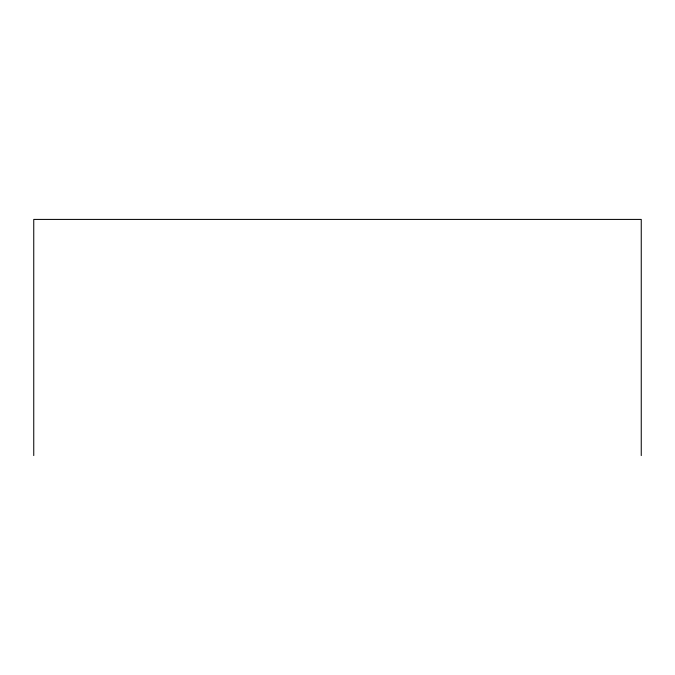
<?xml version="1.0" encoding="UTF-8"?>
<svg xmlns="http://www.w3.org/2000/svg" width="675" height="675" viewBox="0 0 675 675"><rect width="100%" height="100%" fill="white"/><g stroke="black" fill="none" stroke-linecap="round" stroke-linejoin="round"><path stroke-width="1.01" d="M641.25 455.583L641.25 219.417L33.75 219.417L33.75 455.583"/></g></svg>
